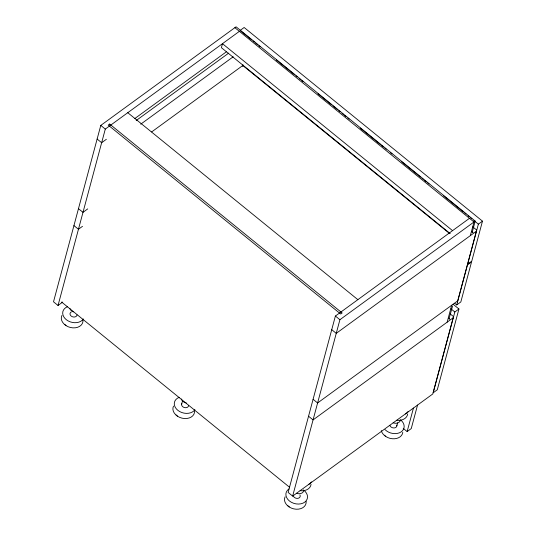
<?xml version="1.0" encoding="UTF-8"?>
<svg xmlns="http://www.w3.org/2000/svg" width="536" height="536" viewBox="0 0 536 536"><rect width="100%" height="100%" fill="white"/><g stroke="black" fill="none" stroke-linecap="round" stroke-linejoin="round"><path stroke-width="0.8" d="M472.176 232.39L475.204 221.1L236.075 26.8L100.781 125.411L53.52 301.802L58.035 305.473L62.752 302.036M58.035 305.473L105.304 129.076L239.384 31.349M242.56 66.37L242.982 64.802M181.597 404.352L182.622 400.533M469.476 218.313L335.395 316.039L288.127 492.437L292.649 496.108L432.766 393.973L453.503 316.595L450.253 313.955M292.649 496.108L339.911 319.711L475.204 221.1M396.848 425.865L397.665 422.81M403.24 428.411L407.139 431.581L413.444 408.063M417.551 405.069L411.246 428.586L407.139 431.581M447.145 322.176L451.687 305.239M470.34 235.626L473.992 221.984L234.869 27.678M448.987 318.94L452.578 306.009M457.409 302.016L476.692 230.045L472.792 226.875M458.943 308.991L454.836 311.986L433.188 392.774L437.296 389.779L458.943 308.991L453.101 304.24M456.726 304.924L467.452 264.885L471.559 261.89L460.833 301.935L456.726 304.924L454.776 303.343M482.48 221.147L478.373 224.135L467.647 264.181L471.754 261.186L482.48 221.147L244.148 27.49L240.041 30.485L251.732 39.979M106.363 139.28L101.646 142.717L97.13 139.052M134.663 118.657L226.293 51.865M136.204 120.52L228.658 53.138M140.727 124.191L233.173 56.809M151.688 131.91L242.788 65.506L449.53 233.495M87.71 208.899L82.993 212.336L78.477 208.665M82.497 226.326L78.457 229.267L73.934 225.602M476.377 231.224L336.26 333.352L331.737 329.68M457.724 300.837L317.6 402.972L313.084 399.3M453.188 317.774L313.064 419.902L308.548 416.231M194.548 410.623A11.001 8.187 15 0 1 189.201 417.973A11.001 8.187 15 0 1 177.543 416.258L176.056 414.991M253.032 41.038L254.332 42.089M255.632 43.148L257.575 44.729M258.875 45.788L260.174 46.84M276.409 60.032L294.592 74.806M295.892 75.864L297.192 76.916M299.142 78.497L300.435 79.556M301.735 80.614L303.034 81.666M317.969 93.8L331.61 104.882M332.91 105.94L337.452 109.632M338.752 110.691L340.052 111.743M342.002 113.324L343.301 114.382M344.594 115.434L345.894 116.493M347.844 118.074L349.144 119.133M360.185 128.104L380.312 144.459M381.612 145.517L383.562 147.099M384.861 148.15L386.161 149.209M390.704 152.901L392.004 153.959M401.745 161.872L420.579 177.175M421.879 178.233L423.172 179.285M424.472 180.344L426.422 181.925M427.721 182.977L429.021 184.036M443.305 195.64L463.439 212.001M464.739 213.053L466.032 214.112M467.982 215.693L469.281 216.752M470.581 217.804L471.881 218.862M473.831 220.443L478.373 224.135M471.767 231.632L473.067 232.684M452.565 230.641L222.474 43.677L221.401 47.677L450.2 233.582M450.937 308.816L454.836 311.986M448.578 318.183L449.878 319.242M127.769 112.701L357.86 299.664M100.781 125.411L105.304 129.076M335.395 316.039L339.911 319.711M61.6 302.036L289.534 487.244M177.577 416.224L175.48 414.516A10.968 8.161 15 0 1 173.517 406.107M384.285 435.232L385.806 436.465L383.702 434.756A10.968 8.161 15 0 1 381.297 430.582M287.651 505.662L289.172 506.895L287.068 505.193A10.968 8.161 15 0 1 285.112 496.785M64.467 324.314L65.982 325.546L63.885 323.845A10.968 8.161 15 0 1 61.928 315.436M188.618 405.625A3.578 2.66 15 0 1 184.35 407.541A3.578 2.66 15 0 1 181.798 403.688M186.307 402.965A5.501 4.094 15 0 1 181.409 398.985M194.936 409.611A11.001 8.187 15 0 1 177.992 410.442A11.001 8.187 15 0 1 179.238 397.323M299.892 494.882A3.578 2.66 15 0 1 297.768 498.359A3.578 2.66 15 0 1 293.232 495.733M306.136 501.301A11.001 8.187 15 0 1 300.797 508.644A11.001 8.187 15 0 1 289.139 506.929M303.443 489.931A11.001 8.187 15 0 1 304.93 502.018A11.001 8.187 15 0 1 289.353 500.925A11.001 8.187 15 0 1 289.011 488.919M303.738 490.527A5.501 4.094 15 0 1 296.515 493.254M311.048 484.356A11.001 8.187 15 0 1 300.086 490.695M311.463 481.898A11.001 8.187 15 0 1 308.629 484.423M77.023 314.947A3.578 2.66 15 0 1 71.898 316.528A3.578 2.66 15 0 1 71.241 311.992M73.332 311.905A5.501 4.094 15 0 1 69.821 308.314M82.953 319.952A11.001 8.187 15 0 1 77.613 327.295A11.001 8.187 15 0 1 65.948 325.58M83.348 318.94A11.001 8.187 15 0 1 66.404 319.764A11.001 8.187 15 0 1 67.643 306.652M396.801 425.155A3.578 2.66 15 0 1 393.953 427.956A3.578 2.66 15 0 1 389.866 425.303M402.784 432.318A11.001 8.187 15 0 1 396.593 438.455A11.001 8.187 15 0 1 385.773 436.492M400.627 419.916A11.001 8.187 15 0 1 400.854 432.076A11.001 8.187 15 0 1 385.056 429.638M400.372 420.09A5.501 4.094 15 0 1 393.149 422.817M407.682 413.926A11.001 8.187 15 0 1 396.72 420.264M408.097 411.46A11.001 8.187 15 0 1 405.27 413.986M109.659 124.057L108.212 125.116L340.695 314.016L342.149 312.964L109.659 124.057"/></g></svg>
